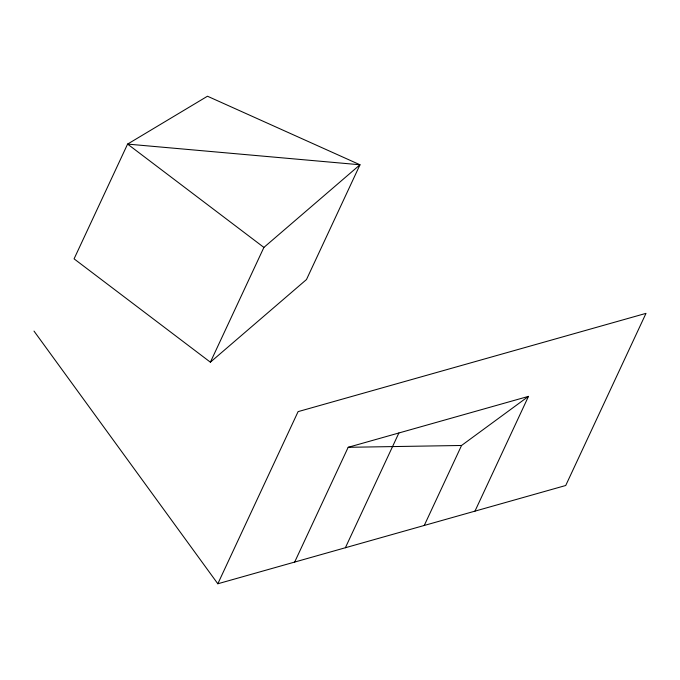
<?xml version="1.0" encoding="UTF-8"?>
<svg xmlns="http://www.w3.org/2000/svg" width="680" height="680" viewBox="0 0 680 680"><rect width="100%" height="100%" fill="white"/><g stroke="black" fill="none" stroke-linecap="round" stroke-linejoin="round"><path stroke-width="1.02" d="M210.383 362.185L263.899 247.418L360 164.772L207.476 96.228L127.594 144.092L74.078 258.85L210.383 362.185L306.484 279.539L360 164.772L127.594 144.092L263.899 247.418M217.821 583.771L298.095 411.629L646 313.361L565.726 485.503L217.821 583.771L34 331.092M294.661 562.071L348.177 447.304L528.487 396.372L474.971 511.139M345.372 547.748L398.888 432.981M424.26 525.462L461.558 445.476L528.487 396.372M348.177 447.304L461.558 445.476"/></g></svg>
